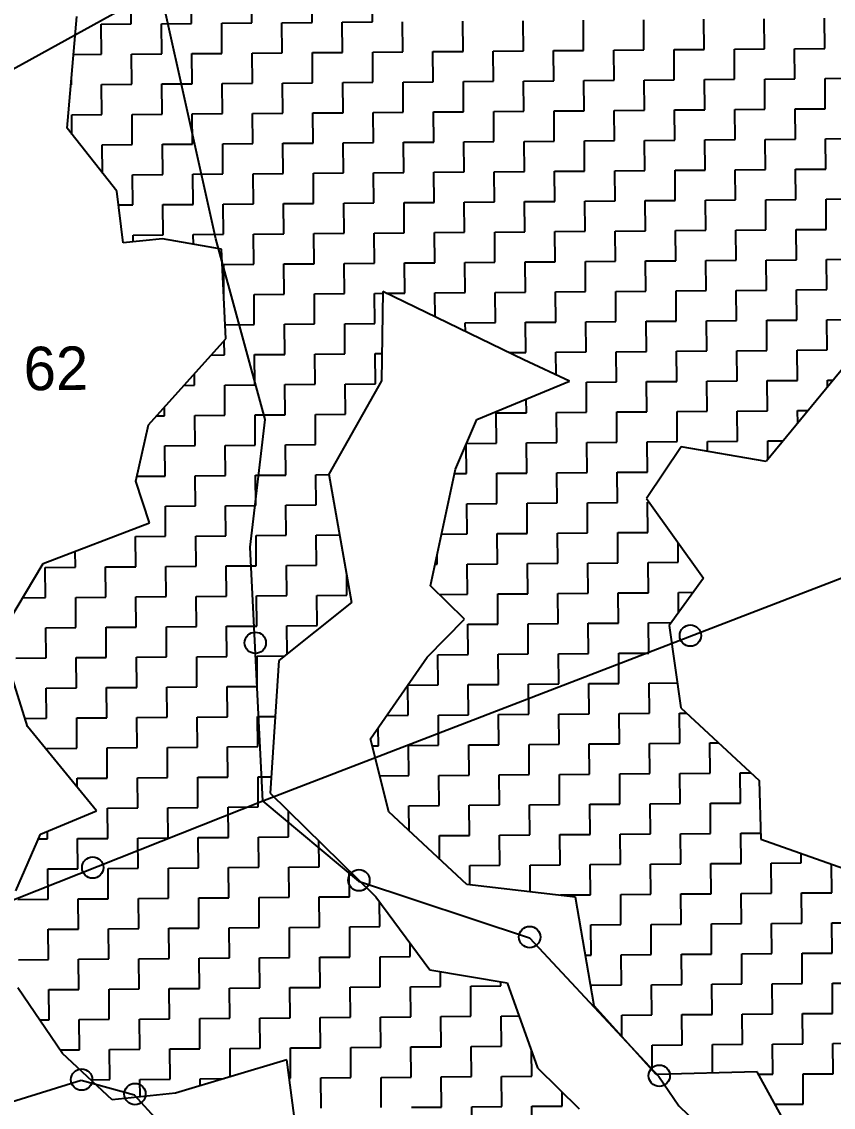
# Model space of a CAD drawing. Header units: metres. Extents: x 291285 to 296393, y 1982985 to 1990470.
# Drawn here: x 291674.8 to 292016.3, y 1984944.7 to 1985401.2 of the extents above; entities that cross this region are included whole.
import ezdxf

# ---------------------------------------------------------------- set-up
doc = ezdxf.new("R2010")
doc.units = ezdxf.units.M
for name, color, linetype in [('POLY_HATCH', 12, 'Continuous'), ('POLY_PARCEL', 6, 'Continuous'), ('SYM_STONE', 1, 'Continuous'), ('TEXT_PARCEL', 7, 'Continuous')]:
    doc.layers.add(name, color=color, linetype=linetype)
doc.styles.add('TEXT_MAP', font='')
doc.styles.get('TEXT_MAP').set_extended_font_data('Kruti Dev 050')

msp = doc.modelspace()

# ---------------------------------------------------------------- linework, layer by layer
at = {"layer": 'POLY_HATCH', "linetype": 'Continuous'}
for p, q in [((291720.94, 1985400.22), (291720.83, 1985412.9)), ((291746.29, 1985400.43), (291746.19, 1985413.11)), ((291771.65, 1985400.64), (291771.55, 1985413.32)), ((291797.01, 1985400.85), (291796.91, 1985413.53)), ((291822.37, 1985401.05), (291822.27, 1985413.73)), ((291809.69, 1985400.95), (291822.37, 1985401.05)), ((291809.8, 1985388.27), (291809.69, 1985400.95)), ((291835.15, 1985388.48), (291835.05, 1985401.16)), ((291860.51, 1985388.68), (291860.41, 1985401.36)), ((291885.87, 1985388.89), (291885.77, 1985401.57)), ((291911.23, 1985389.1), (291911.13, 1985401.78)), ((291936.59, 1985389.31), (291936.49, 1985401.99)), ((291961.95, 1985389.51), (291961.85, 1985402.19)), ((291987.31, 1985389.72), (291987.21, 1985402.4)), ((292012.67, 1985389.93), (292012.57, 1985402.61)), ((291708.26, 1985400.12), (291720.94, 1985400.22)), ((291708.36, 1985387.44), (291708.26, 1985400.12)), ((291733.61, 1985400.33), (291746.29, 1985400.43)), ((291733.72, 1985387.65), (291733.61, 1985400.33)), ((291758.97, 1985400.53), (291771.65, 1985400.64)), ((291759.08, 1985387.86), (291758.97, 1985400.53)), ((291784.33, 1985400.74), (291797.01, 1985400.85)), ((291784.44, 1985388.06), (291784.33, 1985400.74)), ((291696.63, 1985387.34), (291708.36, 1985387.44)), ((291721.04, 1985387.54), (291733.72, 1985387.65)), ((291721.14, 1985374.86), (291721.04, 1985387.54)), ((291746.4, 1985387.75), (291759.08, 1985387.86)), ((291746.5, 1985375.07), (291746.4, 1985387.75)), ((291771.76, 1985387.96), (291784.44, 1985388.06)), ((291771.86, 1985375.28), (291771.76, 1985387.96)), ((291797.12, 1985388.17), (291809.8, 1985388.27)), ((291797.22, 1985375.49), (291797.12, 1985388.17)), ((291822.48, 1985388.37), (291835.15, 1985388.48)), ((291822.58, 1985375.69), (291822.48, 1985388.37)), ((291847.83, 1985388.58), (291860.51, 1985388.68)), ((291847.94, 1985375.9), (291847.83, 1985388.58)), ((291873.19, 1985388.79), (291885.87, 1985388.89)), ((291873.3, 1985376.11), (291873.19, 1985388.79)), ((291898.55, 1985388.99), (291911.23, 1985389.1)), ((291898.66, 1985376.32), (291898.55, 1985388.99)), ((291923.91, 1985389.2), (291936.59, 1985389.31)), ((291924.02, 1985376.52), (291923.91, 1985389.2)), ((291949.27, 1985389.41), (291961.95, 1985389.51)), ((291949.37, 1985376.73), (291949.27, 1985389.41)), ((291974.63, 1985389.62), (291987.31, 1985389.72)), ((291974.73, 1985376.94), (291974.63, 1985389.62)), ((291999.99, 1985389.82), (292012.67, 1985389.93)), ((292000.09, 1985377.14), (291999.99, 1985389.82)), ((291695.51, 1985374.66), (291695.78, 1985374.66)), ((291695.78, 1985374.66), (291695.76, 1985377.49)), ((291708.46, 1985374.76), (291721.14, 1985374.86)), ((291708.57, 1985362.08), (291708.46, 1985374.76)), ((291733.82, 1985374.97), (291746.5, 1985375.07)), ((291733.93, 1985362.29), (291733.82, 1985374.97)), ((291759.18, 1985375.18), (291771.86, 1985375.28)), ((291759.28, 1985362.5), (291759.18, 1985375.18)), ((291784.54, 1985375.38), (291797.22, 1985375.49)), ((291784.64, 1985362.7), (291784.54, 1985375.38)), ((291809.9, 1985375.59), (291822.58, 1985375.69)), ((291810, 1985362.91), (291809.9, 1985375.59)), ((291835.26, 1985375.8), (291847.94, 1985375.9)), ((291835.36, 1985363.12), (291835.26, 1985375.8)), ((291860.62, 1985376), (291873.3, 1985376.11)), ((291860.72, 1985363.32), (291860.62, 1985376)), ((291885.98, 1985376.21), (291898.66, 1985376.32)), ((291886.08, 1985363.53), (291885.98, 1985376.21)), ((291911.34, 1985376.42), (291924.02, 1985376.52)), ((291911.44, 1985363.74), (291911.34, 1985376.42)), ((291936.69, 1985376.63), (291949.37, 1985376.73)), ((291936.8, 1985363.95), (291936.69, 1985376.63)), ((291962.05, 1985376.83), (291974.73, 1985376.94)), ((291962.16, 1985364.15), (291962.05, 1985376.83)), ((291987.41, 1985377.04), (292000.09, 1985377.14)), ((291987.52, 1985364.36), (291987.41, 1985377.04)), ((292012.77, 1985377.25), (292025.45, 1985377.35)), ((292012.88, 1985364.57), (292012.77, 1985377.25)), ((292000.2, 1985364.46), (292012.88, 1985364.57)), ((292000.3, 1985351.79), (292000.2, 1985364.46)), ((291695.89, 1985361.98), (291708.57, 1985362.08)), ((291695.95, 1985353.8), (291695.89, 1985361.98)), ((291721.25, 1985362.19), (291733.93, 1985362.29)), ((291721.35, 1985349.51), (291721.25, 1985362.19)), ((291746.61, 1985362.39), (291759.28, 1985362.5)), ((291746.71, 1985349.71), (291746.61, 1985362.39)), ((291771.96, 1985362.6), (291784.64, 1985362.7)), ((291772.07, 1985349.92), (291771.96, 1985362.6)), ((291797.32, 1985362.81), (291810, 1985362.91)), ((291797.43, 1985350.13), (291797.32, 1985362.81)), ((291822.68, 1985363.01), (291835.36, 1985363.12)), ((291822.79, 1985350.33), (291822.68, 1985363.01)), ((291848.04, 1985363.22), (291860.72, 1985363.32)), ((291848.15, 1985350.54), (291848.04, 1985363.22)), ((291873.4, 1985363.43), (291886.08, 1985363.53)), ((291873.5, 1985350.75), (291873.4, 1985363.43)), ((291898.76, 1985363.64), (291911.44, 1985363.74)), ((291898.86, 1985350.96), (291898.76, 1985363.64)), ((291924.12, 1985363.84), (291936.8, 1985363.95)), ((291924.22, 1985351.16), (291924.12, 1985363.84)), ((291949.48, 1985364.05), (291962.16, 1985364.15)), ((291949.58, 1985351.37), (291949.48, 1985364.05)), ((291974.84, 1985364.26), (291987.52, 1985364.36)), ((291974.94, 1985351.58), (291974.84, 1985364.26)), ((291860.82, 1985350.65), (291873.5, 1985350.75)), ((291886.18, 1985350.85), (291898.86, 1985350.96)), ((291886.29, 1985338.17), (291886.18, 1985350.85)), ((291911.54, 1985351.06), (291924.22, 1985351.16)), ((291911.65, 1985338.38), (291911.54, 1985351.06)), ((291936.9, 1985351.27), (291949.58, 1985351.37)), ((291937.01, 1985338.59), (291936.9, 1985351.27)), ((291962.26, 1985351.47), (291974.94, 1985351.58)), ((291962.36, 1985338.79), (291962.26, 1985351.47)), ((291987.62, 1985351.68), (292000.3, 1985351.79)), ((291987.72, 1985339), (291987.62, 1985351.68)), ((292012.98, 1985351.89), (292025.66, 1985351.99)), ((292013.08, 1985339.21), (292012.98, 1985351.89)), ((291708.67, 1985349.4), (291721.35, 1985349.51)), ((291708.77, 1985337.52), (291708.67, 1985349.4)), ((291734.03, 1985349.61), (291746.71, 1985349.71)), ((291734.13, 1985336.93), (291734.03, 1985349.61)), ((291759.39, 1985349.82), (291772.07, 1985349.92)), ((291759.49, 1985337.14), (291759.39, 1985349.82)), ((291784.75, 1985350.02), (291797.43, 1985350.13)), ((291784.85, 1985337.34), (291784.75, 1985350.02)), ((291810.11, 1985350.23), (291822.79, 1985350.33)), ((291810.21, 1985337.55), (291810.11, 1985350.23)), ((291835.47, 1985350.44), (291848.15, 1985350.54)), ((291835.57, 1985337.76), (291835.47, 1985350.44)), ((291860.93, 1985337.97), (291860.82, 1985350.65)), ((291746.81, 1985337.03), (291759.49, 1985337.14)), ((291746.92, 1985324.35), (291746.81, 1985337.03)), ((291772.17, 1985337.24), (291784.85, 1985337.34)), ((291772.28, 1985324.56), (291772.17, 1985337.24)), ((291797.53, 1985337.45), (291810.21, 1985337.55)), ((291797.63, 1985324.77), (291797.53, 1985337.45)), ((291822.89, 1985337.65), (291835.57, 1985337.76)), ((291822.99, 1985324.98), (291822.89, 1985337.65)), ((291848.25, 1985337.86), (291860.93, 1985337.97)), ((291848.35, 1985325.18), (291848.25, 1985337.86)), ((291873.61, 1985338.07), (291886.29, 1985338.17)), ((291873.71, 1985325.39), (291873.61, 1985338.07)), ((291898.97, 1985338.28), (291911.65, 1985338.38)), ((291899.07, 1985325.6), (291898.97, 1985338.28)), ((291924.33, 1985338.48), (291937.01, 1985338.59)), ((291924.43, 1985325.8), (291924.33, 1985338.48)), ((291949.69, 1985338.69), (291962.36, 1985338.79)), ((291949.79, 1985326.01), (291949.69, 1985338.69)), ((291975.04, 1985338.9), (291987.72, 1985339)), ((291975.15, 1985326.22), (291975.04, 1985338.9)), ((292000.4, 1985339.11), (292013.08, 1985339.21)), ((292000.51, 1985326.43), (292000.4, 1985339.11)), ((291721.45, 1985336.83), (291734.13, 1985336.93)), ((291721.56, 1985324.15), (291721.45, 1985336.83)), ((291715.51, 1985324.1), (291721.56, 1985324.15)), ((291734.24, 1985324.25), (291746.92, 1985324.35)), ((291734.34, 1985311.57), (291734.24, 1985324.25)), ((291759.6, 1985324.46), (291772.28, 1985324.56)), ((291759.7, 1985311.78), (291759.6, 1985324.46)), ((291784.95, 1985324.66), (291797.63, 1985324.77)), ((291785.06, 1985311.98), (291784.95, 1985324.66)), ((291810.31, 1985324.87), (291822.99, 1985324.98)), ((291810.42, 1985312.19), (291810.31, 1985324.87)), ((291835.67, 1985325.08), (291848.35, 1985325.18)), ((291835.78, 1985312.4), (291835.67, 1985325.08)), ((291861.03, 1985325.29), (291873.71, 1985325.39)), ((291861.14, 1985312.61), (291861.03, 1985325.29)), ((291886.39, 1985325.49), (291899.07, 1985325.6)), ((291886.49, 1985312.81), (291886.39, 1985325.49)), ((291911.75, 1985325.7), (291924.43, 1985325.8)), ((291911.85, 1985313.02), (291911.75, 1985325.7)), ((291937.11, 1985325.91), (291949.79, 1985326.01)), ((291937.21, 1985313.23), (291937.11, 1985325.91)), ((291962.47, 1985326.12), (291975.15, 1985326.22)), ((291962.57, 1985313.44), (291962.47, 1985326.12)), ((291987.83, 1985326.32), (292000.51, 1985326.43)), ((291987.93, 1985313.64), (291987.83, 1985326.32)), ((292013.19, 1985326.53), (292025.87, 1985326.63)), ((292013.29, 1985313.85), (292013.19, 1985326.53)), ((291721.66, 1985311.47), (291734.34, 1985311.57)), ((291721.68, 1985308.65), (291721.66, 1985311.47)), ((291747.02, 1985311.67), (291759.7, 1985311.78)), ((291747.05, 1985307.61), (291747.02, 1985311.67)), ((291772.38, 1985311.88), (291785.06, 1985311.98)), ((291772.48, 1985299.2), (291772.38, 1985311.88)), ((291797.74, 1985312.09), (291810.42, 1985312.19)), ((291797.84, 1985299.41), (291797.74, 1985312.09)), ((291823.1, 1985312.3), (291835.78, 1985312.4)), ((291823.2, 1985299.62), (291823.1, 1985312.3)), ((291848.46, 1985312.5), (291861.14, 1985312.61)), ((291848.56, 1985299.82), (291848.46, 1985312.5)), ((291873.82, 1985312.71), (291886.49, 1985312.81)), ((291873.92, 1985300.03), (291873.82, 1985312.71)), ((291899.17, 1985312.92), (291911.85, 1985313.02)), ((291899.28, 1985300.24), (291899.17, 1985312.92)), ((291924.53, 1985313.12), (291937.21, 1985313.23)), ((291924.64, 1985300.45), (291924.53, 1985313.12)), ((291949.89, 1985313.33), (291962.57, 1985313.44)), ((291950, 1985300.65), (291949.89, 1985313.33)), ((291975.25, 1985313.54), (291987.93, 1985313.64)), ((291975.36, 1985300.86), (291975.25, 1985313.54)), ((292000.61, 1985313.75), (292013.29, 1985313.85)), ((292000.71, 1985301.07), (292000.61, 1985313.75)), ((291937.32, 1985300.55), (291950, 1985300.65)), ((291937.42, 1985287.87), (291937.32, 1985300.55)), ((291962.68, 1985300.76), (291975.36, 1985300.86)), ((291962.78, 1985288.08), (291962.68, 1985300.76)), ((291988.03, 1985300.96), (292000.71, 1985301.07)), ((291988.14, 1985288.28), (291988.03, 1985300.96)), ((292013.39, 1985301.17), (292026.07, 1985301.27)), ((292013.5, 1985288.49), (292013.39, 1985301.17)), ((291759.8, 1985299.1), (291772.48, 1985299.2)), ((291759.91, 1985286.42), (291759.8, 1985299.1)), ((291785.16, 1985299.31), (291797.84, 1985299.41)), ((291785.27, 1985286.63), (291785.16, 1985299.31)), ((291810.52, 1985299.51), (291823.2, 1985299.62)), ((291810.62, 1985286.83), (291810.52, 1985299.51)), ((291835.88, 1985299.72), (291848.56, 1985299.82)), ((291835.98, 1985287.04), (291835.88, 1985299.72)), ((291861.24, 1985299.93), (291873.92, 1985300.03)), ((291861.34, 1985287.25), (291861.24, 1985299.93)), ((291886.6, 1985300.13), (291899.28, 1985300.24)), ((291886.7, 1985287.45), (291886.6, 1985300.13)), ((291911.96, 1985300.34), (291924.64, 1985300.45)), ((291912.06, 1985287.66), (291911.96, 1985300.34)), ((291797.95, 1985286.73), (291810.62, 1985286.83)), ((291823.3, 1985286.94), (291826.69, 1985286.96)), ((291823.41, 1985274.26), (291823.3, 1985286.94)), ((291828.09, 1985286.98), (291835.98, 1985287.04)), ((291848.66, 1985287.14), (291861.34, 1985287.25)), ((291848.75, 1985277.01), (291848.66, 1985287.14)), ((291874.02, 1985287.35), (291886.7, 1985287.45)), ((291874.13, 1985274.67), (291874.02, 1985287.35)), ((291899.38, 1985287.56), (291912.06, 1985287.66)), ((291899.49, 1985274.88), (291899.38, 1985287.56)), ((291924.74, 1985287.77), (291937.42, 1985287.87)), ((291924.84, 1985275.09), (291924.74, 1985287.77)), ((291950.1, 1985287.97), (291962.78, 1985288.08)), ((291950.2, 1985275.29), (291950.1, 1985287.97)), ((291975.46, 1985288.18), (291988.14, 1985288.28)), ((291975.56, 1985275.5), (291975.46, 1985288.18)), ((292000.82, 1985288.39), (292013.5, 1985288.49)), ((292000.92, 1985275.71), (292000.82, 1985288.39)), ((291759.78, 1985286.42), (291759.91, 1985286.42)), ((291772.59, 1985286.52), (291785.27, 1985286.63)), ((291772.69, 1985273.84), (291772.59, 1985286.52)), ((291798.05, 1985274.05), (291797.95, 1985286.73)), ((291760.39, 1985273.74), (291772.69, 1985273.84)), ((291785.37, 1985273.95), (291798.05, 1985274.05)), ((291785.47, 1985261.27), (291785.37, 1985273.95)), ((291810.73, 1985274.15), (291823.41, 1985274.26)), ((291810.83, 1985261.47), (291810.73, 1985274.15)), ((291861.45, 1985274.57), (291874.13, 1985274.67)), ((291861.48, 1985270.87), (291861.45, 1985274.57)), ((291886.81, 1985274.78), (291899.49, 1985274.88)), ((291886.91, 1985262.1), (291886.81, 1985274.78)), ((291912.16, 1985274.98), (291924.84, 1985275.09)), ((291912.27, 1985262.3), (291912.16, 1985274.98)), ((291937.52, 1985275.19), (291950.2, 1985275.29)), ((291937.63, 1985262.51), (291937.52, 1985275.19)), ((291962.88, 1985275.4), (291975.56, 1985275.5)), ((291962.99, 1985262.72), (291962.88, 1985275.4)), ((291988.24, 1985275.6), (292000.92, 1985275.71)), ((291988.35, 1985262.92), (291988.24, 1985275.6)), ((292013.6, 1985275.81), (292026.28, 1985275.91)), ((292013.7, 1985263.13), (292013.6, 1985275.81)), ((291760.11, 1985261.06), (291760.06, 1985267.08)), ((291754.6, 1985261.01), (291760.11, 1985261.06)), ((291772.79, 1985261.16), (291785.47, 1985261.27)), ((291772.9, 1985248.48), (291772.79, 1985261.16)), ((291798.15, 1985261.37), (291810.83, 1985261.47)), ((291798.26, 1985248.69), (291798.15, 1985261.37)), ((291823.51, 1985261.58), (291826.33, 1985261.6)), ((291823.61, 1985248.9), (291823.51, 1985261.58)), ((291879.78, 1985262.04), (291886.91, 1985262.1)), ((291899.59, 1985262.2), (291912.27, 1985262.3)), ((291899.67, 1985252.64), (291899.59, 1985262.2)), ((291924.95, 1985262.41), (291937.63, 1985262.51)), ((291925.05, 1985249.73), (291924.95, 1985262.41)), ((291950.31, 1985262.61), (291962.99, 1985262.72)), ((291950.41, 1985249.93), (291950.31, 1985262.61)), ((291975.67, 1985262.82), (291988.35, 1985262.92)), ((291975.77, 1985250.14), (291975.67, 1985262.82)), ((292001.03, 1985263.03), (292013.7, 1985263.13)), ((292001.13, 1985250.35), (292001.03, 1985263.03)), ((291747.54, 1985248.28), (291747.5, 1985253.14)), ((291988.45, 1985250.24), (292001.13, 1985250.35)), ((292013.81, 1985250.45), (292016.22, 1985250.47)), ((292013.83, 1985247.57), (292013.81, 1985250.45)), ((291743.08, 1985248.24), (291747.54, 1985248.28)), ((291760.22, 1985248.38), (291772.9, 1985248.48)), ((291760.32, 1985235.7), (291760.22, 1985248.38)), ((291785.58, 1985248.59), (291798.26, 1985248.69)), ((291785.68, 1985235.91), (291785.58, 1985248.59)), ((291810.94, 1985248.79), (291823.61, 1985248.9)), ((291811.04, 1985236.11), (291810.94, 1985248.79)), ((291912.37, 1985249.62), (291925.05, 1985249.73)), ((291912.48, 1985236.94), (291912.37, 1985249.62)), ((291937.73, 1985249.83), (291950.41, 1985249.93)), ((291937.83, 1985237.15), (291937.73, 1985249.83)), ((291963.09, 1985250.04), (291975.77, 1985250.14)), ((291963.19, 1985237.36), (291963.09, 1985250.04)), ((291988.55, 1985237.57), (291988.45, 1985250.24)), ((291887.12, 1985236.74), (291887.07, 1985242.52)), ((291734.96, 1985235.49), (291734.93, 1985239.19)), ((291874.44, 1985236.63), (291887.12, 1985236.74)), ((291874.54, 1985223.95), (291874.44, 1985236.63)), ((291899.8, 1985236.84), (291912.48, 1985236.94)), ((291899.9, 1985224.16), (291899.8, 1985236.84)), ((291925.16, 1985237.05), (291937.83, 1985237.15)), ((291925.26, 1985224.37), (291925.16, 1985237.05)), ((291950.51, 1985237.25), (291963.19, 1985237.36)), ((291950.62, 1985224.58), (291950.51, 1985237.25)), ((291975.87, 1985237.46), (291988.55, 1985237.57)), ((291975.98, 1985224.78), (291975.87, 1985237.46)), ((292001.23, 1985237.67), (292005.72, 1985237.71)), ((292001.28, 1985232.3), (292001.23, 1985237.67)), ((291731.57, 1985235.47), (291734.96, 1985235.49)), ((291747.64, 1985235.6), (291760.32, 1985235.7)), ((291747.74, 1985222.92), (291747.64, 1985235.6)), ((291773, 1985235.8), (291785.68, 1985235.91)), ((291773.1, 1985223.12), (291773, 1985235.8)), ((291798.36, 1985236.01), (291811.04, 1985236.11)), ((291798.46, 1985223.33), (291798.36, 1985236.01)), ((291735.07, 1985222.81), (291747.74, 1985222.92)), ((291760.42, 1985223.02), (291773.1, 1985223.12)), ((291760.53, 1985210.34), (291760.42, 1985223.02)), ((291785.78, 1985223.23), (291798.46, 1985223.33)), ((291785.89, 1985210.55), (291785.78, 1985223.23)), ((291861.96, 1985211.17), (291861.86, 1985223.7)), ((291861.93, 1985223.85), (291874.54, 1985223.95)), ((291887.22, 1985224.06), (291899.9, 1985224.16)), ((291887.32, 1985211.38), (291887.22, 1985224.06)), ((291912.58, 1985224.26), (291925.26, 1985224.37)), ((291912.68, 1985211.58), (291912.58, 1985224.26)), ((291937.94, 1985224.47), (291950.62, 1985224.58)), ((291938.04, 1985211.79), (291937.94, 1985224.47)), ((291963.3, 1985224.68), (291975.98, 1985224.78)), ((291963.33, 1985220.52), (291963.3, 1985224.68)), ((291988.66, 1985224.89), (291995.22, 1985224.94)), ((291988.72, 1985217.03), (291988.66, 1985224.89)), ((291735.17, 1985210.13), (291735.07, 1985222.81)), ((291723.3, 1985210.04), (291735.17, 1985210.13)), ((291747.85, 1985210.24), (291760.53, 1985210.34)), ((291747.95, 1985197.56), (291747.85, 1985210.24)), ((291773.21, 1985210.44), (291785.89, 1985210.55)), ((291773.31, 1985197.77), (291773.21, 1985210.44)), ((291798.57, 1985210.65), (291804.07, 1985210.7)), ((291798.67, 1985197.97), (291798.57, 1985210.65)), ((291856.87, 1985211.13), (291861.96, 1985211.17)), ((291874.64, 1985211.27), (291887.32, 1985211.38)), ((291874.75, 1985198.59), (291874.64, 1985211.27)), ((291900, 1985211.48), (291912.68, 1985211.58)), ((291900.11, 1985198.8), (291900, 1985211.48)), ((291925.36, 1985211.69), (291938.04, 1985211.79)), ((291925.47, 1985199.01), (291925.36, 1985211.69)), ((291735.27, 1985197.45), (291747.95, 1985197.56)), ((291735.38, 1985184.77), (291735.27, 1985197.45)), ((291760.63, 1985197.66), (291773.31, 1985197.77)), ((291760.74, 1985184.98), (291760.63, 1985197.66)), ((291785.99, 1985197.87), (291798.67, 1985197.97)), ((291786.09, 1985185.19), (291785.99, 1985197.87)), ((291862.07, 1985198.49), (291874.75, 1985198.59)), ((291862.17, 1985185.81), (291862.07, 1985198.49)), ((291887.43, 1985198.7), (291900.11, 1985198.8)), ((291887.53, 1985186.02), (291887.43, 1985198.7)), ((291912.79, 1985198.91), (291925.47, 1985199.01)), ((291912.89, 1985186.23), (291912.79, 1985198.91)), ((291938.15, 1985199.11), (291938.85, 1985199.12)), ((291938.25, 1985186.43), (291938.15, 1985199.11)), ((291925.57, 1985186.33), (291938.25, 1985186.43)), ((291722.7, 1985184.67), (291735.38, 1985184.77)), ((291722.8, 1985171.99), (291722.7, 1985184.67)), ((291748.06, 1985184.88), (291760.74, 1985184.98)), ((291748.16, 1985172.2), (291748.06, 1985184.88)), ((291773.41, 1985185.09), (291786.09, 1985185.19)), ((291773.52, 1985172.41), (291773.41, 1985185.09)), ((291798.77, 1985185.29), (291808.57, 1985185.37)), ((291798.88, 1985172.61), (291798.77, 1985185.29)), ((291851.48, 1985185.72), (291862.17, 1985185.81)), ((291874.85, 1985185.91), (291887.53, 1985186.02)), ((291874.95, 1985173.24), (291874.85, 1985185.91)), ((291900.21, 1985186.12), (291912.89, 1985186.23)), ((291900.31, 1985173.44), (291900.21, 1985186.12)), ((291925.67, 1985173.65), (291925.57, 1985186.33)), ((291951.03, 1985173.86), (291950.96, 1985182.16)), ((291697.44, 1985171.78), (291697.39, 1985178.57)), ((291848.79, 1985173.02), (291849.6, 1985173.03)), ((291849.6, 1985173.03), (291849.57, 1985176.68)), ((291862.28, 1985173.13), (291874.95, 1985173.24)), ((291862.38, 1985160.45), (291862.28, 1985173.13)), ((291887.63, 1985173.34), (291900.31, 1985173.44)), ((291887.74, 1985160.66), (291887.63, 1985173.34)), ((291912.99, 1985173.55), (291925.67, 1985173.65)), ((291913.1, 1985160.87), (291912.99, 1985173.55)), ((291938.35, 1985173.75), (291951.03, 1985173.86)), ((291938.46, 1985161.07), (291938.35, 1985173.75)), ((291684.76, 1985171.68), (291697.44, 1985171.78)), ((291684.87, 1985159), (291684.76, 1985171.68)), ((291710.12, 1985171.89), (291722.8, 1985171.99)), ((291710.22, 1985159.21), (291710.12, 1985171.89)), ((291735.48, 1985172.1), (291748.16, 1985172.2)), ((291735.58, 1985159.42), (291735.48, 1985172.1)), ((291760.84, 1985172.3), (291773.52, 1985172.41)), ((291760.94, 1985159.62), (291760.84, 1985172.3)), ((291786.2, 1985172.51), (291798.88, 1985172.61)), ((291786.3, 1985159.83), (291786.2, 1985172.51)), ((291811.66, 1985160.04), (291811.59, 1985168.36)), ((291675.16, 1985158.92), (291684.87, 1985159)), ((291697.54, 1985159.1), (291710.22, 1985159.21)), ((291697.65, 1985146.43), (291697.54, 1985159.1)), ((291722.9, 1985159.31), (291735.58, 1985159.42)), ((291723.01, 1985146.63), (291722.9, 1985159.31)), ((291748.26, 1985159.52), (291760.94, 1985159.62)), ((291748.37, 1985146.84), (291748.26, 1985159.52)), ((291773.62, 1985159.73), (291786.3, 1985159.83)), ((291773.73, 1985147.05), (291773.62, 1985159.73)), ((291798.98, 1985159.93), (291811.66, 1985160.04)), ((291799.08, 1985147.25), (291798.98, 1985159.93)), ((291850.45, 1985160.35), (291862.38, 1985160.45)), ((291875.06, 1985160.56), (291887.74, 1985160.66)), ((291875.16, 1985147.88), (291875.06, 1985160.56)), ((291900.42, 1985160.76), (291913.1, 1985160.87)), ((291900.52, 1985148.08), (291900.42, 1985160.76)), ((291925.78, 1985160.97), (291938.46, 1985161.07)), ((291925.88, 1985148.29), (291925.78, 1985160.97)), ((291951.14, 1985161.18), (291957.41, 1985161.23)), ((291951.2, 1985152.74), (291951.14, 1985161.18)), ((291684.97, 1985146.32), (291697.65, 1985146.43)), ((291685.07, 1985133.64), (291684.97, 1985146.32)), ((291710.33, 1985146.53), (291723.01, 1985146.63)), ((291710.43, 1985133.85), (291710.33, 1985146.53)), ((291735.69, 1985146.74), (291748.37, 1985146.84)), ((291735.79, 1985134.06), (291735.69, 1985146.74)), ((291761.05, 1985146.94), (291773.73, 1985147.05)), ((291761.15, 1985134.26), (291761.05, 1985146.94)), ((291786.41, 1985147.15), (291799.08, 1985147.25)), ((291786.5, 1985135.37), (291786.41, 1985147.15)), ((291862.48, 1985147.77), (291875.16, 1985147.88)), ((291862.59, 1985135.09), (291862.48, 1985147.77)), ((291887.84, 1985147.98), (291900.52, 1985148.08)), ((291887.95, 1985135.3), (291887.84, 1985147.98)), ((291913.2, 1985148.19), (291925.88, 1985148.29)), ((291913.3, 1985135.51), (291913.2, 1985148.19)), ((291938.56, 1985148.39), (291948.08, 1985148.47)), ((291938.66, 1985135.71), (291938.56, 1985148.39)), ((291672.39, 1985133.54), (291685.07, 1985133.64)), ((291697.75, 1985133.75), (291710.43, 1985133.85)), ((291697.86, 1985121.07), (291697.75, 1985133.75)), ((291723.11, 1985133.95), (291735.79, 1985134.06)), ((291723.21, 1985121.27), (291723.11, 1985133.95)), ((291748.47, 1985134.16), (291761.15, 1985134.26)), ((291748.57, 1985121.48), (291748.47, 1985134.16)), ((291773.83, 1985134.37), (291785.36, 1985134.46)), ((291773.93, 1985121.69), (291773.83, 1985134.37)), ((291849.91, 1985134.99), (291862.59, 1985135.09)), ((291850.01, 1985122.31), (291849.91, 1985134.99)), ((291875.27, 1985135.2), (291887.95, 1985135.3)), ((291875.37, 1985122.52), (291875.27, 1985135.2)), ((291900.62, 1985135.4), (291913.3, 1985135.51)), ((291900.73, 1985122.72), (291900.62, 1985135.4)), ((291925.98, 1985135.61), (291938.66, 1985135.71)), ((291926.09, 1985122.93), (291925.98, 1985135.61)), ((291862.69, 1985122.41), (291875.37, 1985122.52)), ((291888.05, 1985122.62), (291900.73, 1985122.72)), ((291888.15, 1985109.94), (291888.05, 1985122.62)), ((291913.41, 1985122.83), (291926.09, 1985122.93)), ((291913.51, 1985110.15), (291913.41, 1985122.83)), ((291938.77, 1985123.03), (291950.62, 1985123.13)), ((291938.87, 1985110.36), (291938.77, 1985123.03)), ((291685.18, 1985120.96), (291697.86, 1985121.07)), ((291685.28, 1985108.28), (291685.18, 1985120.96)), ((291710.54, 1985121.17), (291723.21, 1985121.27)), ((291710.64, 1985108.49), (291710.54, 1985121.17)), ((291735.89, 1985121.38), (291748.57, 1985121.48)), ((291736, 1985108.7), (291735.89, 1985121.38)), ((291761.25, 1985121.58), (291773.93, 1985121.69)), ((291761.36, 1985108.9), (291761.25, 1985121.58)), ((291837.33, 1985122.21), (291850.01, 1985122.31)), ((291837.43, 1985109.53), (291837.33, 1985122.21)), ((291862.79, 1985109.73), (291862.69, 1985122.41)), ((291748.68, 1985108.8), (291761.36, 1985108.9)), ((291748.78, 1985096.12), (291748.68, 1985108.8)), ((291774.04, 1985109.01), (291781.46, 1985109.07)), ((291774.14, 1985096.33), (291774.04, 1985109.01)), ((291828.4, 1985109.45), (291837.43, 1985109.53)), ((291850.11, 1985109.63), (291862.79, 1985109.73)), ((291850.22, 1985096.95), (291850.11, 1985109.63)), ((291875.47, 1985109.84), (291888.15, 1985109.94)), ((291875.58, 1985097.16), (291875.47, 1985109.84)), ((291900.83, 1985110.04), (291913.51, 1985110.15)), ((291900.94, 1985097.36), (291900.83, 1985110.04)), ((291926.19, 1985110.25), (291938.87, 1985110.36)), ((291926.29, 1985097.57), (291926.19, 1985110.25)), ((291951.55, 1985110.46), (291954.38, 1985110.48)), ((291951.65, 1985097.78), (291951.55, 1985110.46)), ((291676.22, 1985108.21), (291685.28, 1985108.28)), ((291697.96, 1985108.39), (291710.64, 1985108.49)), ((291698.06, 1985095.71), (291697.96, 1985108.39)), ((291723.32, 1985108.59), (291736, 1985108.7)), ((291723.42, 1985095.91), (291723.32, 1985108.59)), ((291824.86, 1985096.74), (291824.8, 1985104.27)), ((291685.38, 1985095.6), (291698.06, 1985095.71)), ((291685.39, 1985094.9), (291685.38, 1985095.6)), ((291710.74, 1985095.81), (291723.42, 1985095.91)), ((291710.85, 1985083.13), (291710.74, 1985095.81)), ((291736.1, 1985096.02), (291748.78, 1985096.12)), ((291736.21, 1985083.34), (291736.1, 1985096.02)), ((291761.46, 1985096.23), (291774.14, 1985096.33)), ((291761.56, 1985083.55), (291761.46, 1985096.23)), ((291822.31, 1985096.72), (291824.86, 1985096.74)), ((291837.54, 1985096.85), (291850.22, 1985096.95)), ((291837.64, 1985084.17), (291837.54, 1985096.85)), ((291862.9, 1985097.05), (291875.58, 1985097.16)), ((291863, 1985084.37), (291862.9, 1985097.05)), ((291888.26, 1985097.26), (291900.94, 1985097.36)), ((291888.36, 1985084.58), (291888.26, 1985097.26)), ((291913.62, 1985097.47), (291926.29, 1985097.57)), ((291913.72, 1985084.79), (291913.62, 1985097.47)), ((291938.97, 1985097.68), (291951.65, 1985097.78)), ((291939.08, 1985085), (291938.97, 1985097.68)), ((291964.33, 1985097.88), (291968.01, 1985097.91)), ((291964.44, 1985085.2), (291964.33, 1985097.88)), ((291698.17, 1985083.03), (291710.85, 1985083.13)), ((291698.2, 1985079.23), (291698.17, 1985083.03)), ((291723.53, 1985083.23), (291736.21, 1985083.34)), ((291723.63, 1985070.56), (291723.53, 1985083.23)), ((291748.88, 1985083.44), (291761.56, 1985083.55)), ((291748.99, 1985070.76), (291748.88, 1985083.44)), ((291774.24, 1985083.65), (291779.77, 1985083.69)), ((291774.35, 1985070.97), (291774.24, 1985083.65)), ((291825.5, 1985084.07), (291837.64, 1985084.17)), ((291850.32, 1985084.27), (291863, 1985084.37)), ((291850.42, 1985071.59), (291850.32, 1985084.27)), ((291875.68, 1985084.48), (291888.36, 1985084.58)), ((291875.78, 1985071.8), (291875.68, 1985084.48)), ((291901.04, 1985084.69), (291913.72, 1985084.79)), ((291901.14, 1985072.01), (291901.04, 1985084.69)), ((291926.4, 1985084.89), (291939.08, 1985085)), ((291926.5, 1985072.21), (291926.4, 1985084.89)), ((291951.76, 1985085.1), (291964.44, 1985085.2)), ((291951.86, 1985072.42), (291951.76, 1985085.1)), ((291977.12, 1985085.31), (291981.63, 1985085.34)), ((291977.22, 1985072.63), (291977.12, 1985085.31)), ((291939.18, 1985072.32), (291951.86, 1985072.42)), ((291939.29, 1985059.64), (291939.18, 1985072.32)), ((291964.54, 1985072.52), (291977.22, 1985072.63)), ((291964.64, 1985059.84), (291964.54, 1985072.52)), ((291710.95, 1985070.45), (291723.63, 1985070.56)), ((291711.05, 1985057.77), (291710.95, 1985070.45)), ((291736.31, 1985070.66), (291748.99, 1985070.76)), ((291736.41, 1985057.98), (291736.31, 1985070.66)), ((291761.67, 1985070.87), (291774.35, 1985070.97)), ((291761.77, 1985058.19), (291761.67, 1985070.87)), ((291787.13, 1985058.39), (291787.04, 1985069.25)), ((291837.75, 1985071.49), (291850.42, 1985071.59)), ((291837.83, 1985061), (291837.75, 1985071.49)), ((291863.1, 1985071.69), (291875.78, 1985071.8)), ((291863.21, 1985059.02), (291863.1, 1985071.69)), ((291888.46, 1985071.9), (291901.14, 1985072.01)), ((291888.57, 1985059.22), (291888.46, 1985071.9)), ((291913.82, 1985072.11), (291926.5, 1985072.21)), ((291913.93, 1985059.43), (291913.82, 1985072.11)), ((291685.69, 1985057.56), (291685.67, 1985060.74)), ((291850.53, 1985058.91), (291863.21, 1985059.02)), ((291850.61, 1985049.08), (291850.53, 1985058.91)), ((291875.89, 1985059.12), (291888.57, 1985059.22)), ((291875.99, 1985046.44), (291875.89, 1985059.12)), ((291901.25, 1985059.33), (291913.93, 1985059.43)), ((291901.35, 1985046.65), (291901.25, 1985059.33)), ((291926.61, 1985059.53), (291939.29, 1985059.64)), ((291926.71, 1985046.85), (291926.61, 1985059.53)), ((291951.96, 1985059.74), (291964.64, 1985059.84)), ((291952.07, 1985047.06), (291951.96, 1985059.74)), ((291977.32, 1985059.95), (291985.74, 1985060.02)), ((291977.43, 1985047.27), (291977.32, 1985059.95)), ((291681.84, 1985057.53), (291685.69, 1985057.56)), ((291698.37, 1985057.67), (291711.05, 1985057.77)), ((291698.48, 1985044.99), (291698.37, 1985057.67)), ((291723.73, 1985057.88), (291736.41, 1985057.98)), ((291723.84, 1985045.2), (291723.73, 1985057.88)), ((291749.09, 1985058.08), (291761.77, 1985058.19)), ((291749.2, 1985045.4), (291749.09, 1985058.08)), ((291774.45, 1985058.29), (291787.13, 1985058.39)), ((291774.55, 1985045.61), (291774.45, 1985058.29)), ((291799.91, 1985045.82), (291799.82, 1985056.68)), ((292002.79, 1985047.48), (292002.75, 1985051.47)), ((291685.8, 1985044.89), (291698.48, 1985044.99)), ((291685.9, 1985032.21), (291685.8, 1985044.89)), ((291711.16, 1985045.09), (291723.84, 1985045.2)), ((291711.26, 1985032.41), (291711.16, 1985045.09)), ((291736.52, 1985045.3), (291749.2, 1985045.4)), ((291736.62, 1985032.62), (291736.52, 1985045.3)), ((291761.88, 1985045.51), (291774.55, 1985045.61)), ((291761.98, 1985032.83), (291761.88, 1985045.51)), ((291787.23, 1985045.71), (291799.91, 1985045.82)), ((291787.34, 1985033.03), (291787.23, 1985045.71)), ((291863.31, 1985046.34), (291875.99, 1985046.44)), ((291863.38, 1985038.27), (291863.31, 1985046.34)), ((291888.67, 1985046.54), (291901.35, 1985046.65)), ((291888.76, 1985035.25), (291888.67, 1985046.54)), ((291914.03, 1985046.75), (291926.71, 1985046.85)), ((291914.13, 1985034.07), (291914.03, 1985046.75)), ((291939.39, 1985046.96), (291952.07, 1985047.06)), ((291939.49, 1985034.28), (291939.39, 1985046.96)), ((291964.75, 1985047.16), (291977.43, 1985047.27)), ((291964.85, 1985034.49), (291964.75, 1985047.16)), ((291990.11, 1985047.37), (292002.79, 1985047.48)), ((291990.21, 1985034.69), (291990.11, 1985047.37)), ((292015.57, 1985034.9), (292015.47, 1985046.99)), ((291812.7, 1985033.24), (291812.61, 1985044.11)), ((291673.22, 1985032.1), (291685.9, 1985032.21)), ((291698.58, 1985032.31), (291711.26, 1985032.41)), ((291698.68, 1985019.63), (291698.58, 1985032.31)), ((291723.94, 1985032.52), (291736.62, 1985032.62)), ((291724.04, 1985019.84), (291723.94, 1985032.52)), ((291749.3, 1985032.72), (291761.98, 1985032.83)), ((291749.4, 1985020.04), (291749.3, 1985032.72)), ((291774.66, 1985032.93), (291787.34, 1985033.03)), ((291774.76, 1985020.25), (291774.66, 1985032.93)), ((291800.02, 1985033.14), (291812.7, 1985033.24)), ((291800.12, 1985020.46), (291800.02, 1985033.14)), ((291901.45, 1985033.97), (291914.13, 1985034.07)), ((291901.46, 1985033.74), (291901.45, 1985033.97)), ((291926.81, 1985034.17), (291939.49, 1985034.28)), ((291926.92, 1985021.49), (291926.81, 1985034.17)), ((291952.17, 1985034.38), (291964.85, 1985034.49)), ((291952.28, 1985021.7), (291952.17, 1985034.38)), ((291977.53, 1985034.59), (291990.21, 1985034.69)), ((291977.63, 1985021.91), (291977.53, 1985034.59)), ((292002.89, 1985034.8), (292015.57, 1985034.9)), ((292002.99, 1985022.12), (292002.89, 1985034.8)), ((291825.48, 1985020.67), (291825.4, 1985030.96)), ((291990.31, 1985022.01), (292002.99, 1985022.12)), ((292015.67, 1985022.22), (292028.35, 1985022.32)), ((292015.78, 1985009.54), (292015.67, 1985022.22)), ((291686, 1985019.53), (291698.68, 1985019.63)), ((291686.11, 1985006.85), (291686, 1985019.53)), ((291711.36, 1985019.73), (291724.04, 1985019.84)), ((291711.47, 1985007.05), (291711.36, 1985019.73)), ((291736.72, 1985019.94), (291749.4, 1985020.04)), ((291736.83, 1985007.26), (291736.72, 1985019.94)), ((291762.08, 1985020.15), (291774.76, 1985020.25)), ((291762.19, 1985007.47), (291762.08, 1985020.15)), ((291787.44, 1985020.35), (291800.12, 1985020.46)), ((291787.55, 1985007.68), (291787.44, 1985020.35)), ((291812.8, 1985020.56), (291825.48, 1985020.67)), ((291812.9, 1985007.88), (291812.8, 1985020.56)), ((291914.24, 1985021.39), (291926.92, 1985021.49)), ((291914.34, 1985008.71), (291914.24, 1985021.39)), ((291939.6, 1985021.6), (291952.28, 1985021.7)), ((291939.7, 1985008.92), (291939.6, 1985021.6)), ((291964.96, 1985021.81), (291977.63, 1985021.91)), ((291965.06, 1985009.13), (291964.96, 1985021.81)), ((291990.42, 1985009.33), (291990.31, 1985022.01)), ((291838.26, 1985008.09), (291838.22, 1985013.7)), ((291912.03, 1985008.69), (291914.34, 1985008.71)), ((291927.02, 1985008.82), (291939.7, 1985008.92)), ((291927.12, 1984996.14), (291927.02, 1985008.82)), ((291952.38, 1985009.02), (291965.06, 1985009.13)), ((291952.48, 1984996.34), (291952.38, 1985009.02)), ((291977.74, 1985009.23), (291990.42, 1985009.33)), ((291977.84, 1984996.55), (291977.74, 1985009.23)), ((292003.1, 1985009.44), (292015.78, 1985009.54)), ((292003.2, 1984996.76), (292003.1, 1985009.44)), ((291673.43, 1985006.74), (291686.11, 1985006.85)), ((291698.79, 1985006.95), (291711.47, 1985007.05)), ((291698.89, 1984994.27), (291698.79, 1985006.95)), ((291724.15, 1985007.16), (291736.83, 1985007.26)), ((291724.25, 1984994.48), (291724.15, 1985007.16)), ((291749.51, 1985007.36), (291762.19, 1985007.47)), ((291749.61, 1984994.68), (291749.51, 1985007.36)), ((291774.87, 1985007.57), (291787.55, 1985007.68)), ((291774.97, 1984994.89), (291774.87, 1985007.57)), ((291800.22, 1985007.78), (291812.9, 1985007.88)), ((291800.33, 1984995.1), (291800.22, 1985007.78)), ((291825.58, 1985007.99), (291838.26, 1985008.09)), ((291825.69, 1984995.31), (291825.58, 1985007.99)), ((291851.05, 1984995.51), (291851, 1985001.77)), ((291736.93, 1984994.58), (291749.61, 1984994.68)), ((291762.29, 1984994.79), (291774.97, 1984994.89)), ((291762.39, 1984982.11), (291762.29, 1984994.79)), ((291787.65, 1984995), (291800.33, 1984995.1)), ((291787.75, 1984982.32), (291787.65, 1984995)), ((291813.01, 1984995.2), (291825.69, 1984995.31)), ((291813.11, 1984982.52), (291813.01, 1984995.2)), ((291838.37, 1984995.41), (291851.05, 1984995.51)), ((291838.47, 1984982.73), (291838.37, 1984995.41)), ((291863.73, 1984995.62), (291876.41, 1984995.72)), ((291863.83, 1984982.94), (291863.73, 1984995.62)), ((291876.41, 1984995.72), (291876.39, 1984997.43)), ((291914.44, 1984996.03), (291927.12, 1984996.14)), ((291914.46, 1984994.62), (291914.44, 1984996.03)), ((291939.8, 1984996.24), (291952.48, 1984996.34)), ((291939.91, 1984983.56), (291939.8, 1984996.24)), ((291965.16, 1984996.45), (291977.84, 1984996.55)), ((291965.27, 1984983.77), (291965.16, 1984996.45)), ((291990.52, 1984996.65), (292003.2, 1984996.76)), ((291990.63, 1984983.97), (291990.52, 1984996.65)), ((292015.88, 1984996.86), (292028.56, 1984996.96)), ((292015.98, 1984984.18), (292015.88, 1984996.86)), ((291686.21, 1984994.17), (291698.89, 1984994.27)), ((291686.32, 1984981.49), (291686.21, 1984994.17)), ((291711.57, 1984994.37), (291724.25, 1984994.48)), ((291711.67, 1984981.69), (291711.57, 1984994.37)), ((291737.03, 1984981.9), (291736.93, 1984994.58)), ((291682.38, 1984981.46), (291686.32, 1984981.49)), ((291699, 1984981.59), (291711.67, 1984981.69)), ((291699.1, 1984968.91), (291699, 1984981.59)), ((291724.35, 1984981.8), (291737.03, 1984981.9)), ((291724.46, 1984969.12), (291724.35, 1984981.8)), ((291749.71, 1984982.01), (291762.39, 1984982.11)), ((291749.82, 1984969.33), (291749.71, 1984982.01)), ((291775.07, 1984982.21), (291787.75, 1984982.32)), ((291775.18, 1984969.53), (291775.07, 1984982.21)), ((291800.43, 1984982.42), (291813.11, 1984982.52)), ((291800.54, 1984969.74), (291800.43, 1984982.42)), ((291825.79, 1984982.63), (291838.47, 1984982.73)), ((291825.89, 1984969.95), (291825.79, 1984982.63)), ((291851.15, 1984982.83), (291863.83, 1984982.94)), ((291851.25, 1984970.15), (291851.15, 1984982.83)), ((291876.51, 1984983.04), (291883.99, 1984983.1)), ((291876.61, 1984970.36), (291876.51, 1984983.04)), ((291927.23, 1984983.46), (291939.91, 1984983.56)), ((291927.3, 1984974.45), (291927.23, 1984983.46)), ((291952.59, 1984983.66), (291965.27, 1984983.77)), ((291952.69, 1984970.98), (291952.59, 1984983.66)), ((291977.95, 1984983.87), (291990.63, 1984983.97)), ((291978.05, 1984971.19), (291977.95, 1984983.87)), ((292003.3, 1984984.08), (292015.98, 1984984.18)), ((292003.41, 1984971.4), (292003.3, 1984984.08)), ((291691.02, 1984968.85), (291699.1, 1984968.91)), ((291711.78, 1984969.01), (291724.46, 1984969.12)), ((291711.88, 1984956.34), (291711.78, 1984969.01)), ((291737.14, 1984969.22), (291749.82, 1984969.33)), ((291737.24, 1984956.54), (291737.14, 1984969.22)), ((291762.5, 1984969.43), (291775.18, 1984969.53)), ((291762.59, 1984957.5), (291762.5, 1984969.43)), ((291787.86, 1984969.64), (291800.54, 1984969.74)), ((291787.96, 1984956.96), (291787.86, 1984969.64)), ((291813.22, 1984969.84), (291825.89, 1984969.95)), ((291813.32, 1984957.16), (291813.22, 1984969.84)), ((291838.57, 1984970.05), (291851.25, 1984970.15)), ((291838.68, 1984957.37), (291838.57, 1984970.05)), ((291863.93, 1984970.26), (291876.61, 1984970.36)), ((291864.04, 1984957.58), (291863.93, 1984970.26)), ((291889.4, 1984957.79), (291889.31, 1984968.25)), ((291940.01, 1984970.88), (291952.69, 1984970.98)), ((291940.1, 1984960.24), (291940.01, 1984970.88)), ((291965.37, 1984971.09), (291978.05, 1984971.19)), ((291965.47, 1984959.06), (291965.37, 1984971.09)), ((291990.73, 1984971.29), (292003.41, 1984971.4)), ((291990.83, 1984958.61), (291990.73, 1984971.29)), ((292016.09, 1984971.5), (292028.77, 1984971.61)), ((292016.19, 1984958.82), (292016.09, 1984971.5)), ((291984.76, 1984958.57), (291990.83, 1984958.61)), ((292003.51, 1984958.72), (292016.19, 1984958.82)), ((292003.62, 1984946.04), (292003.51, 1984958.72)), ((291703.9, 1984956.27), (291711.88, 1984956.34)), ((291724.56, 1984956.44), (291737.24, 1984956.54)), ((291724.62, 1984949.09), (291724.56, 1984956.44)), ((291749.92, 1984956.65), (291760, 1984956.73)), ((291749.94, 1984953.72), (291749.92, 1984956.65)), ((291787.36, 1984956.95), (291787.96, 1984956.96)), ((291800.64, 1984957.06), (291813.32, 1984957.16)), ((291800.74, 1984944.38), (291800.64, 1984957.06)), ((291826, 1984957.27), (291838.68, 1984957.37)), ((291826.1, 1984944.59), (291826, 1984957.27)), ((291851.36, 1984957.48), (291864.04, 1984957.58)), ((291851.46, 1984944.8), (291851.36, 1984957.48)), ((291876.72, 1984957.68), (291889.4, 1984957.79)), ((291876.82, 1984945), (291876.72, 1984957.68)), ((291902.18, 1984945.21), (291902.13, 1984951.16)), ((291838.78, 1984944.69), (291851.46, 1984944.8)), ((291864.14, 1984944.9), (291876.82, 1984945)), ((291864.24, 1984932.22), (291864.14, 1984944.9)), ((291889.5, 1984945.11), (291902.18, 1984945.21)), ((291889.6, 1984932.43), (291889.5, 1984945.11)), ((291991.76, 1984945.94), (292003.62, 1984946.04))]:
    msp.add_line(p, q, dxfattribs=at)
at = {"layer": 'POLY_HATCH'}
for p, q in [((291693.89, 1985356.42), (291698.05, 1985403.32)), ((291714.79, 1985329.88), (291693.89, 1985356.42)), ((291717.48, 1985308.23), (291714.79, 1985329.88)), ((291734.11, 1985309.88), (291717.48, 1985308.23)), ((291758.86, 1985305.55), (291734.11, 1985309.88)), ((291760.68, 1985267.77), (291758.86, 1985305.55)), ((291826.7, 1985287.65), (291826.17, 1985250.22)), ((291886.03, 1985259.02), (291826.7, 1985287.65)), ((291728.2, 1985231.72), (291760.68, 1985267.77)), ((291905.25, 1985250.03), (291886.03, 1985259.02)), ((292023.5, 1985259.33), (291988.04, 1985216.21)), ((291826.17, 1985250.22), (291804.02, 1985210.95)), ((291866.26, 1985233.91), (291905.25, 1985250.03)), ((291857.27, 1985213.04), (291866.26, 1985233.91)), ((291722.84, 1985207.99), (291728.2, 1985231.72)), ((291952.19, 1985222.47), (291937.74, 1985200.68)), ((291988.04, 1985216.21), (291952.19, 1985222.47)), ((291804.02, 1985210.95), (291813.62, 1985156.96)), ((291846.85, 1985163.89), (291857.27, 1985213.04)), ((291728.53, 1985190.4), (291722.84, 1985207.99)), ((291937.74, 1985200.68), (291961.72, 1985167.11)), ((291683.79, 1985173.41), (291728.53, 1985190.4)), ((291665.38, 1985142.52), (291683.79, 1985173.41)), ((291861.12, 1985149.87), (291846.85, 1985163.89)), ((291961.72, 1985167.11), (291947.25, 1985147.34)), ((291813.62, 1985156.96), (291783.02, 1985132.6)), ((291845.43, 1985133.94), (291861.12, 1985149.87)), ((291947.25, 1985147.34), (291952.08, 1985112.61)), ((291677.29, 1985104.82), (291665.38, 1985142.52)), ((291783.02, 1985132.6), (291779.32, 1985076.84)), ((291821.58, 1985099.64), (291845.43, 1985133.94)), ((291952.08, 1985112.61), (291985.11, 1985082.14)), ((291706.33, 1985069.28), (291677.29, 1985104.82)), ((291829.32, 1985068.93), (291821.58, 1985099.64)), ((291985.11, 1985082.14), (291985.81, 1985057.45)), ((291779.32, 1985076.84), (291823.79, 1985033.13)), ((291682.7, 1985059.51), (291706.33, 1985069.28)), ((291862.03, 1985038.43), (291829.32, 1985068.93)), ((291672.31, 1985035.74), (291682.7, 1985059.51)), ((291985.81, 1985057.45), (292020.71, 1985045.14)), ((291907.85, 1985032.98), (291862.03, 1985038.43)), ((291823.79, 1985033.13), (291846.51, 1985002.54)), ((291915.72, 1984987.3), (291907.85, 1985032.98)), ((291846.51, 1985002.54), (291879.01, 1984996.98)), ((291692.03, 1984967.37), (291673.14, 1984994.93)), ((291879.01, 1984996.98), (291891.79, 1984961.32)), ((291941.75, 1984958.41), (291915.72, 1984987.3)), ((291712.86, 1984947.88), (291692.03, 1984967.37)), ((291786.36, 1984964.61), (291739.57, 1984950.62)), ((291790.12, 1984935.92), (291786.36, 1984964.61)), ((291891.79, 1984961.32), (291909.41, 1984944)), ((291984.19, 1984959.58), (291941.75, 1984958.41)), ((292010.38, 1984912.39), (291984.19, 1984959.58)), ((291739.57, 1984950.62), (291712.86, 1984947.88))]:
    msp.add_line(p, q, dxfattribs=at)
at = {"layer": 'POLY_PARCEL'}
for p, q in [((291733.11, 1985415.3), (291613.9, 1985349.82)), ((291756.48, 1985309.86), (291733.11, 1985415.3)), ((291777.26, 1985233.95), (291756.48, 1985309.86)), ((291770.94, 1985180.26), (291777.26, 1985233.95)), ((291776.27, 1985073.48), (291770.94, 1985180.26)), ((292047.12, 1985177.66), (291776.27, 1985073.48)), ((291776.27, 1985073.48), (291612.28, 1985008.53)), ((291776.27, 1985073.48), (291816.57, 1985039.74)), ((291816.57, 1985039.74), (291888.39, 1985015.88)), ((291888.39, 1985015.88), (291942.89, 1984957.57)), ((291699.88, 1984955.93), (291639.45, 1984937.24)), ((291722.32, 1984949.85), (291699.88, 1984955.93)), ((291942.89, 1984957.57), (291951.21, 1984945.24)), ((291732.25, 1984938.89), (291722.32, 1984949.85)), ((291951.21, 1984945.24), (292026.66, 1984873.31))]:
    msp.add_line(p, q, dxfattribs=at)
at = {"layer": 'SYM_STONE'}
for centre in [(291956.16, 1985143.03), (291773.1, 1985139.99), (291704.69, 1985045.49), (291816.7, 1985040.15), (291888.52, 1985016.28), (291700.02, 1984956.33), (291943.02, 1984957.98), (291722.45, 1984950.26)]:
    msp.add_circle(centre, 4.49, dxfattribs=at)

# ---------------------------------------------------------------- texts
at = {"layer": 'TEXT_PARCEL', "style": 'TEXT_MAP'}
msp.add_text('62', height=18.259, rotation=0.4682, dxfattribs=at).set_placement((291675.73, 1985246.17))

doc.saveas('drawing.dxf')
